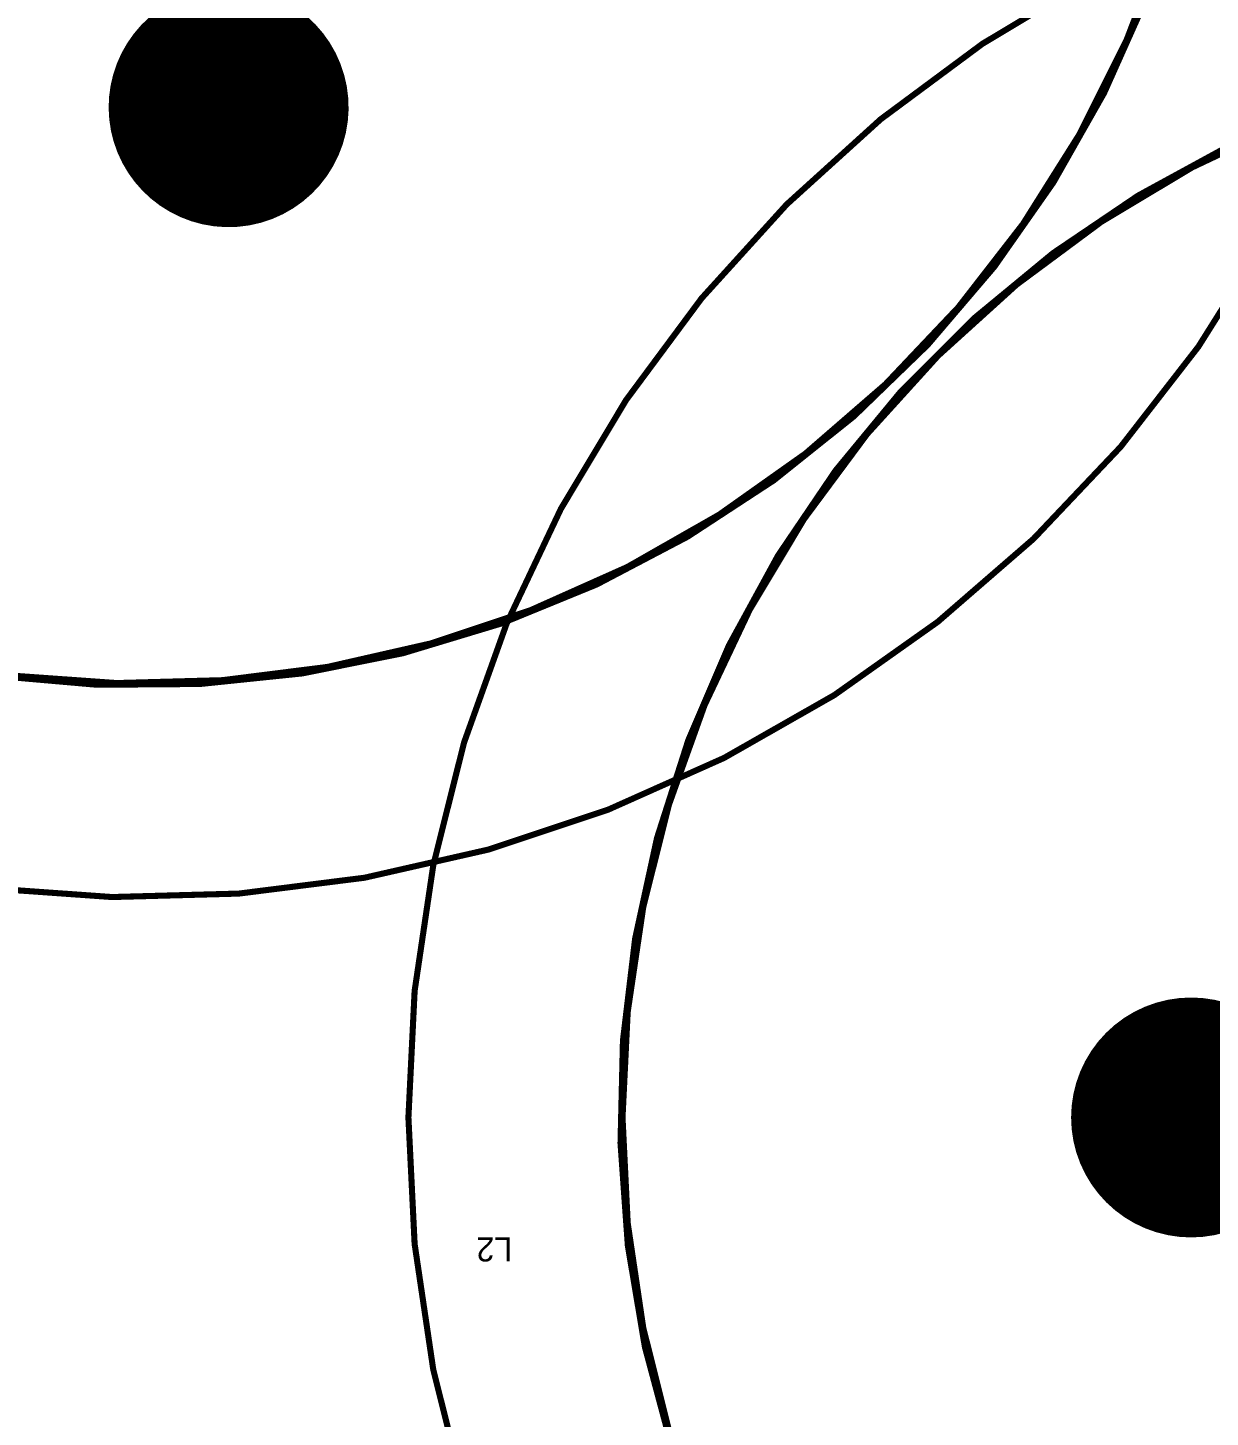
# Model space of a CAD drawing. Header units: millimetres. Extents: x -4 to 213, y -4 to 210.
# Drawn here: x 66.7 to 116, y 59.4 to 117.3 of the extents above; entities that cross this region are included whole.
import ezdxf

# ---------------------------------------------------------------- set-up
doc = ezdxf.new("R2010")
doc.units = ezdxf.units.MM
for name, color, linetype in [('BottomSolder', 6, 'Continuous'), ('Mechanical13', 56, 'Continuous'), ('Mechanical15', 56, 'Continuous'), ('PadHoleLayer', 156, 'Continuous'), ('TopOverlay', 2, 'Continuous'), ('TopSolder', 216, 'Continuous')]:
    doc.layers.add(name, color=color, linetype=linetype)

# ---------------------------------------------------------------- blocks, each defined once
blk = doc.blocks.new('DROSS__900_450_UH__R100230_041_000_17')
at = {"layer": 'BottomSolder', "const_width": 0.1016}
blk.add_lwpolyline([(-15.05080048, -15.00000048, 1), (-14.94920048, -15.00000048, 1)], format="xyb", close=True, dxfattribs=at)
at = {"layer": 'Mechanical13', "const_width": 0.254}
blk.add_lwpolyline([(44.90400722, 0, 1), (-44.90400722, 0, 1)], format="xyb", close=True, dxfattribs=at)
at = {"layer": 'Mechanical15', "const_width": 0.254}
blk.add_lwpolyline([(53.82509427999999, 0, 1), (-53.82509427999999, 0, 1)], format="xyb", close=True, dxfattribs=at)
at = {"layer": 'PadHoleLayer', "const_width": 5.00000016}
blk.add_lwpolyline([(-17.50000056, -15.00000048, 1), (-12.5000004, -15.00000048, 1)], format="xyb", close=True, dxfattribs=at)
at = {"layer": 'TopOverlay', "const_width": 0.254}
blk.add_lwpolyline([(44.99999889999999, 0, 1), (-44.99999889999999, 0, 1)], format="xyb", close=True, dxfattribs=at)
at = {"layer": 'TopSolder', "const_width": 0.1016}
blk.add_lwpolyline([(-15.05080048, -15.00000048, 1), (-14.94920048, -15.00000048, 1)], format="xyb", close=True, dxfattribs=at)
blk = doc.blocks.new('DROSS__900_450_UH__R100230_041_000_32')
at = {"layer": 'BottomSolder', "const_width": 0.1016}
blk.add_lwpolyline([(-15.05080048, 15.00000048, 1), (-14.94920048, 15.00000048, 1)], format="xyb", close=True, dxfattribs=at)
at = {"layer": 'Mechanical13', "const_width": 0.254}
blk.add_lwpolyline([(44.90400722, 0, 1), (-44.90400722, 0, 1)], format="xyb", close=True, dxfattribs=at)
at = {"layer": 'Mechanical15', "const_width": 0.254}
blk.add_lwpolyline([(53.82509427999999, 0, 1), (-53.82509427999999, 0, 1)], format="xyb", close=True, dxfattribs=at)
at = {"layer": 'PadHoleLayer', "const_width": 5.00000016}
blk.add_lwpolyline([(-17.50000056, 15.00000048, 1), (-12.5000004, 15.00000048, 1)], format="xyb", close=True, dxfattribs=at)
at = {"layer": 'TopOverlay', "const_width": 0.254}
blk.add_lwpolyline([(44.99999889999999, 0, 1), (-44.99999889999999, 0, 1)], format="xyb", close=True, dxfattribs=at)
at = {"layer": 'TopSolder', "const_width": 0.1016}
blk.add_lwpolyline([(-15.05080048, 15.00000048, 1), (-14.94920048, 15.00000048, 1)], format="xyb", close=True, dxfattribs=at)

msp = doc.modelspace()

# ---------------------------------------------------------------- block references
for name, p, rotation in [('DROSS__900_450_UH__R100230_041_000_17', (71.39999689999999, 134.89999944), 55), ('DROSS__900_450_UH__R100230_041_000_32', (136.39999898, 71.90000098), 45)]:
    msp.add_blockref(name, p, dxfattribs=dict(rotation=rotation))

# ---------------------------------------------------------------- texts
at = {"layer": 'TopOverlay'}
msp.add_text('L2', height=1.00000054, rotation=180, dxfattribs=at).set_placement((86.89999892, 66.90000082))

doc.saveas('drawing.dxf')
